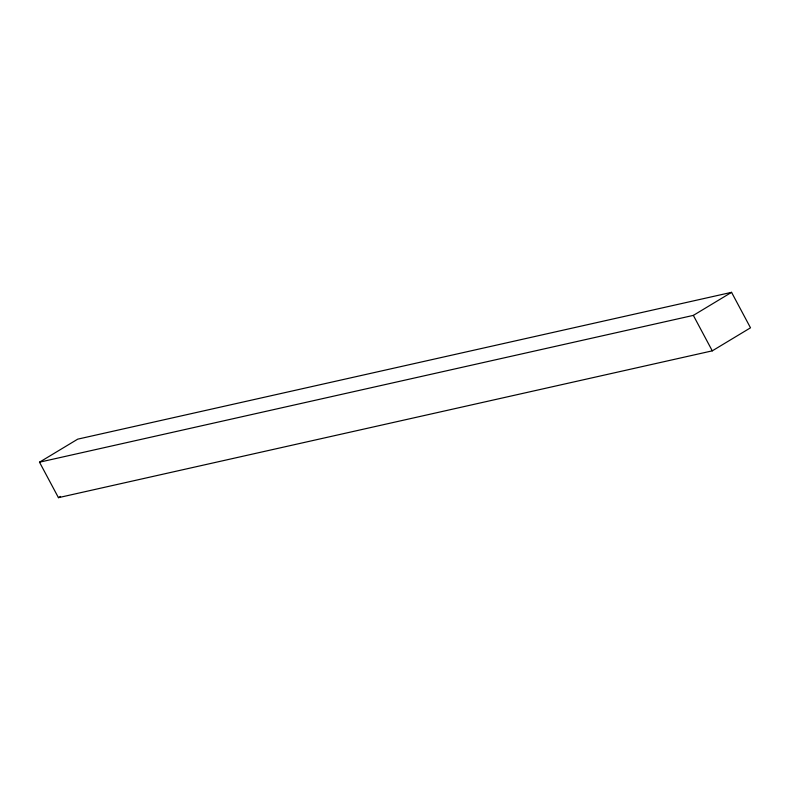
<?xml version="1.0" encoding="UTF-8"?>
<svg xmlns="http://www.w3.org/2000/svg" width="790" height="790" viewBox="0 0 790 790"><rect width="100%" height="100%" fill="white"/><g stroke="black" fill="none" stroke-linecap="round" stroke-linejoin="round"><path stroke-width="1.19" d="M39.5 462.19L77.716 439.151L731.56 292.34L750.5 327.81L712.284 350.849L58.44 497.661L39.5 462.19L693.344 315.388L731.56 292.34M58.44 497.661L60.504 496.416M693.344 315.388L712.284 350.849"/></g></svg>
